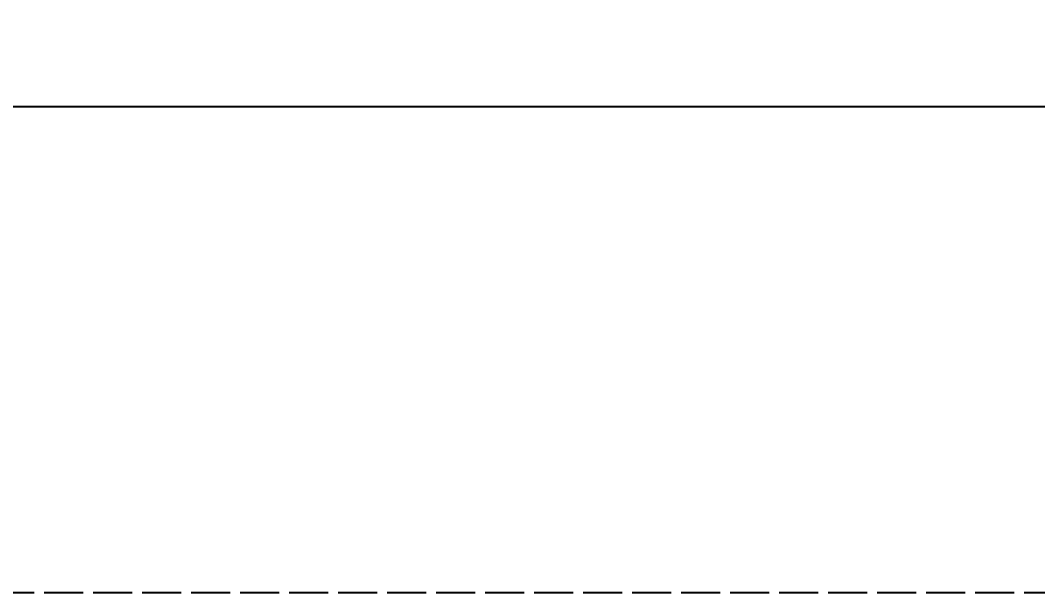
# Model space of a CAD drawing. Header units: feet. Extents: x 15180 to 17114, y 6067 to 8094.
# Drawn here: x 16304.5 to 16615.9, y 7918.7 to 8093.7 of the extents above; entities that cross this region are included whole.
import ezdxf

# ---------------------------------------------------------------- set-up
doc = ezdxf.new("R2010")
doc.units = ezdxf.units.FT
doc.linetypes.add('ACAD_ISO02W100', pattern=[15, 12, -3])
doc.layers.add('Dimension', color=130, linetype='Continuous')
doc.layers.add('Layer2', color=7, linetype='ACAD_ISO02W100', true_color=0xff8f8f)
doc.styles.get("Standard").update_dxf_attribs({"font": 'arial.ttf'})
doc.dimstyles.new('ISO-25', dxfattribs={"dimtxt": 20.5, "dimasz": 10.5, "dimexe": 1.25, "dimexo": 0.625, "dimtad": 1, "dimtxsty": 'Standard', "dimcen": 2.5, "dimadec": 0, "dimazin": 0, "dimtfac": 1, "dimtmove": 0, "dimatfit": 3, "dimfxl": 1, "dimarcsym": 0})

# ---------------------------------------------------------------- blocks, each defined once
blk = doc.blocks.new('*D1')
at = {"layer": 'Defpoints', "color": 0, "transparency": 16777216}
for p in [(16861.26, 8067.35), (15471.76, 7918.71), (16861.26, 7918.71)]:
    blk.add_point(p, dxfattribs=at)
at = {"layer": 'Dimension', "color": 0, "lineweight": -2, "transparency": 16777216}
for p, q in [((15471.76, 7919.33), (15471.76, 8068.6)), ((16861.26, 7919.33), (16861.26, 8068.6)), ((15482.26, 8067.35), (16850.76, 8067.35))]:
    blk.add_line(p, q, dxfattribs=at)
at = {"layer": 'Dimension', "color": 0, "transparency": 16777216}
for points in [[(15482.26, 8069.1), (15482.26, 8065.6), (15471.76, 8067.35)], [(16850.76, 8069.1), (16850.76, 8065.6), (16861.26, 8067.35)]]:
    blk.add_solid(points, dxfattribs=at)
at = {"layer": 'Dimension', "color": 0, "transparency": 16777216, "insert": (16166.51, 8080.29), "char_height": 20.5, "attachment_point": 5}
blk.add_mtext('1389,49', dxfattribs=at)

msp = doc.modelspace()

# ---------------------------------------------------------------- linework, layer by layer
at = {"layer": 'Layer2'}
msp.add_lwpolyline([(15471.763, 7918.71), (16861.258, 7918.71), (16861.258, 7267.016, -0.4142136), (16793.665, 7199.423), (15471.763, 7199.423)], format="xyb", close=True, dxfattribs=at)

# ---------------------------------------------------------------- dimensions: what is measured, and where the dimension line sits
at = {"layer": 'Dimension'}
dim = msp.add_linear_dim(base=(16861.25752, 8067.3494), p1=(15471.76254, 7918.70974), p2=(16861.25752, 7918.70974), dimstyle='ISO-25', dxfattribs=at)
dim.commit()
dim.dimension.update_dxf_attribs({"geometry": '*D1', "text_midpoint": (16166.51003, 8080.29398)})

doc.saveas('drawing.dxf')
